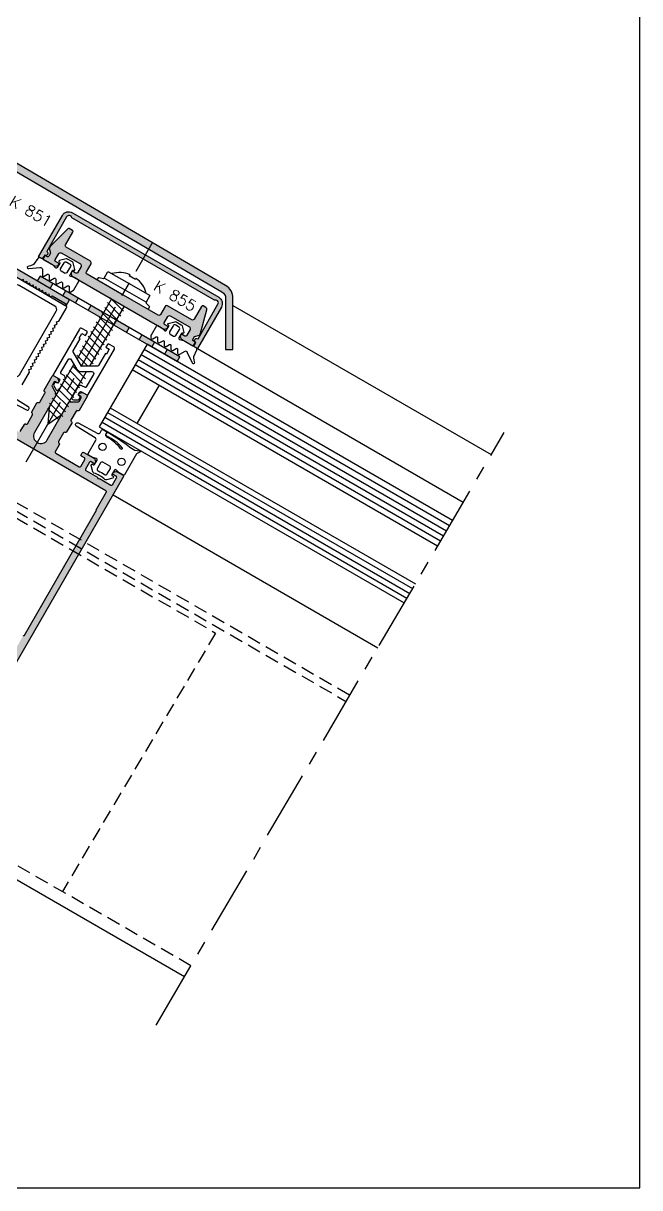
# Model space of a CAD drawing. Extents: x 0 to 4131, y -1600 to 527.
# Drawn here: x 356 to 440, y -1600 to -1441.4 of the extents above; entities that cross this region are included whole.
import ezdxf
from ezdxf.enums import TextEntityAlignment as Align

# ---------------------------------------------------------------- set-up
doc = ezdxf.new("R2010")
doc.units = 0
doc.header["$LTSCALE"] = 7.5
doc.header["$MEASUREMENT"] = 0
doc.linetypes.add('CENTER', pattern=[2, 1.25, -0.25, 0.25, -0.25])
doc.linetypes.add('HIDDEN', pattern=[0.375, 0.25, -0.125])
for name, color, linetype in [('ASSI', 1, 'CENTER'), ('FILL', 8, 'CONTINUOUS'), ('FINE', 7, 'CONTINUOUS'), ('GOMMA', 3, 'CONTINUOUS'), ('GROSSA', 4, 'CONTINUOUS'), ('MARCHIO', 7, 'CONTINUOUS'), ('NASCOSTA', 7, 'HIDDEN'), ('QUOTE', 254, 'CONTINUOUS'), ('TESTO', 2, 'CONTINUOUS'), ('VETRO', 6, 'CONTINUOUS')]:
    doc.layers.add(name, color=color, linetype=linetype)
doc.styles.get("Standard").update_dxf_attribs({"font": 'romans.shx'})

# ---------------------------------------------------------------- blocks, each defined once
blk = doc.blocks.new('k0855')
at = {"layer": 'GROSSA'}
blk.add_lwpolyline([(11.64999999999986, 0.8000000000004093, -0.4142135623730784), (11.14999999999986, 0.3000000000004093), (0.2999999999997272, 0.3000000000000682), (0, 0), (-0.3000000000001819, 0.3000000000000682), (-11.15000000000009, 0.2999999999997272, -0.4142135623731075), (-11.65000000000009, 0.7999999999997272), (-11.65000000000009, 3.300000000000637, 0.414213562373095), (-12.15000000000009, 3.800000000000637), (-19.75, 3.800000000000523, -0.414213562373095), (-20.25, 4.300000000000523), (-20.25, 8.300000000000523, 0.4142135623730795), (-20.55000000000018, 8.600000000000477), (-21.59774739507475, 8.600000000000477, 0.3394542588633896), (-21.88752514296152, 8.377645713531251), (-23.65000000000009, 1.800000000000523), (-23.65000000000009, 1.24487273393197), (-22.65000000000009, 0.2448727339319703), (-22.65000000000009, -0.6999999999995907, -0.4142135623731159), (-22.95000000000027, -0.9999999999995453), (-23.5, -0.9999999999995453, 0.414213562373109), (-23.65000000000009, -1.149999999999523), (-23.65000000000009, -2.049999999999272, 0.4142135623730534), (-23.5, -2.19999999999925), (-19.97426406871182, -2.199999999999363, 0.1989123673796788), (-19.76213203435577, -2.112132034355341), (-19.237867965644, -1.587867965643682, 0.1989123673796275), (-19.15000000000009, -1.37573593128775), (-19.15000000000009, -1.299999999999613, 0.4142135623731283), (-19.45000000000027, -0.9999999999995453), (-20.35000000000014, -0.9999999999995453, -0.414213562373095), (-20.65000000000009, -0.699999999999477), (-20.65000000000009, 1.300000000000637, -0.414213562373095), (-20.15000000000009, 1.800000000000637), (-14.15000000000009, 1.800000000000637, -0.414213562373095), (-13.65000000000009, 1.300000000000637), (-13.65000000000009, -0.699999999999477, -0.414213562373095), (-13.95000000000005, -0.9999999999995453), (-14.85000000000014, -0.9999999999995453, 0.414213562373095), (-15.15000000000009, -1.2999999999995), (-15.15000000000009, -1.475735931287431, 0.1989123673796724), (-15.06213203435618, -1.687867965643477), (-14.63786796564318, -2.112132034356478, 0.1989123673796574), (-14.42573593128691, -2.200000000000387), (14.42573593128782, -2.199999999999363, 0.1989123673796421), (14.63786796564386, -2.112132034355341), (15.06213203435573, -1.687867965643477, 0.1989123673796492), (15.14999999999964, -1.475735931287431), (15.14999999999964, -1.2999999999995, 0.4142135623731088), (14.84999999999991, -0.9999999999995453), (13.94999999999982, -0.9999999999995453, -0.414213562373095), (13.64999999999986, -0.699999999999477), (13.64999999999986, 1.300000000000637, -0.414213562373095), (14.14999999999986, 1.800000000000637), (20.13763493782221, 1.800000000000637, -0.414213562373095), (20.63763493782221, 1.300000000000637), (20.63763493782221, -0.699999999999477, -0.414213562373095), (20.33763493782226, -0.9999999999995453), (19.43763493782217, -0.9999999999995453, 0.4142135623731283), (19.13763493782221, -1.299999999999613), (19.13763493782221, -1.37573593128775, 0.198912367379612), (19.22550290346635, -1.587867965643682), (19.74976697217789, -2.112132034355341, 0.1989123673796789), (19.96189900653394, -2.199999999999363), (23.48763493782212, -2.19999999999925, 0.4142135623730674), (23.63763493782221, -2.049999999999272), (23.63763493782221, -1.149999999999523, 0.4142135623731507), (23.48763493782235, -0.9999999999995453), (22.93763493782217, -0.9999999999995453, -0.414213562373095), (22.63763493782221, -0.6999999999995907), (22.63763493782221, 0.2448727339319703), (23.63763493782221, 1.24487273393197), (23.63763493782221, 1.800000000000523), (21.91487984844571, 8.229409522551805, 0.3394542588633856), (21.43191693530116, 8.600000000000477), (20.53763493782208, 8.600000000000477, 0.4142135623730811), (20.23763493782235, 8.300000000000523), (20.23763493782212, 4.300000000000523, -0.414213562373095), (19.73763493782212, 3.800000000000523), (12.14999999999986, 3.800000000000637, 0.414213562373095), (11.64999999999986, 3.300000000000637)], format="xyb", close=True, dxfattribs=at)

msp = doc.modelspace()

# ---------------------------------------------------------------- hatches: boundary and pattern name
at = {"layer": 'FILL'}
h = msp.add_hatch(color=256, dxfattribs=at)
h.dxf.hatch_style = 1
edge = h.paths.add_edge_path()
edge.add_arc((382.6025071853821, -1478.870740993889), 2, 359.9999999999992, 419.9999999999981)
edge.add_line((383.6025071853822, -1477.13869018632), (301.4681995670699, -1429.064317081396))
edge.add_arc((302.4681995670699, -1427.332266273828), 2.000000000000016, 180.0000000000008, 240.00000000000028, ccw=False)
edge.add_line((300.4681995670699, -1427.332266273828), (300.4681995670699, -1350.059625237582))
edge.add_arc((301.2181995670699, -1350.059625237582), 0.75, 63.6754690221843, 180, ccw=False)
edge.add_line((301.5507908002545, -1349.387402750895), (310.206234415028, -1353.669801395101))
edge.add_line((310.206234415028, -1353.669801395101), (310.6496893926074, -1352.773504746184))
edge.add_line((310.6496893926074, -1352.773504746184), (301.633382033439, -1348.312563848279))
edge.add_arc((300.9681995670699, -1349.657008821655), 1.499999999999999, 63.67546902218528, 180)
edge.add_line((299.4681995670699, -1349.657008821655), (299.4681995670699, -1427.332266273828))
edge.add_arc((302.4681995670699, -1427.332266273828), 3, 180, 240)
edge.add_line((300.9681995670699, -1429.930342485181), (383.1025071853822, -1478.004715590105))
edge.add_arc((382.6025071853821, -1478.870740993889), 0.9999999999999912, -1.5916157281026244e-12, 59.99999999999221, ccw=False)
edge.add_line((383.6025071853821, -1478.870740993889), (383.6025071853821, -1485.870740993889))
edge.add_line((383.6025071853821, -1485.870740993889), (384.6025071853822, -1485.870740993889))
edge.add_line((384.6025071853822, -1485.870740993889), (384.6025071853821, -1478.870740993889))
h = msp.add_hatch(color=256, dxfattribs=at)
h.dxf.hatch_style = 1
edge = h.paths.add_edge_path()
edge.add_line((289.745483474525, -1436.533645314392), (289.745483474525, -1401.612193683759))
edge.add_line((289.745483474525, -1401.612193683759), (290.745483474525, -1401.612193683759))
edge.add_line((290.745483474525, -1401.612193683759), (290.745483474525, -1436.533645314392))
edge.add_arc((291.995483474525, -1436.533645314392), 1.250000000000007, 180, 239.9999999999998)
edge.add_line((291.370483474525, -1437.616177069122), (362.326717250772, -1479.066986033165))
edge.add_line((362.326717250772, -1479.066986033165), (361.826717250772, -1479.93301143695))
edge.add_line((361.826717250772, -1479.93301143695), (290.870483474525, -1438.482202472907))
edge.add_arc((291.995483474525, -1436.533645314392), 2.249999999999984, 180, 240, ccw=False)
h = msp.add_hatch(color=256, dxfattribs=at)
h.dxf.hatch_style = 1
edge = h.paths.add_edge_path()
edge.add_line((379.8489645911155, -1484.393509142548), (382.5610740525235, -1479.684309895465))
edge.add_arc((382.2363145261043, -1479.496809895466), 0.3749999999992208, 330.0000000002171, 473.1301023539081)
edge.add_line((382.0890069049708, -1479.151954179615), (362.646736590009, -1467.926954179611))
edge.add_arc((362.2744289688741, -1467.971809895465), 0.3749999999998747, 6.869897646244139, 150.0000000000032)
edge.add_line((361.949669442455, -1467.784309895465), (359.2302822382726, -1472.489310926404))
edge.add_arc((359.1129347471618, -1472.756188384733), 0.2915373242559928, -122.06933845400698, 66.26464290299998, ccw=False)
edge.add_line((358.9581444128432, -1473.003238913646), (358.6350840937602, -1473.518853942526))
edge.add_line((358.6350840937602, -1473.518853942526), (358.1158120445874, -1473.219052085154))
edge.add_line((358.1158120445874, -1473.219052085154), (361.3638731248719, -1467.590704365648))
edge.add_arc((362.2300139314083, -1468.090504428926), 0.999999999999996, 59.99999999999949, 150.0132268257273, ccw=False)
edge.add_line((362.7300139314083, -1467.224479025141), (382.6558096583268, -1478.728642551895))
edge.add_arc((382.1558096583267, -1479.59466795568), 1.000000000000008, -29.970815914154514, 60.000000000000284, ccw=False)
edge.add_line((383.0220896289504, -1480.094226773534), (379.7749881077604, -1485.723978663197))
edge.add_line((379.7749881077604, -1485.723978663197), (379.2557160050628, -1485.424176774922))
edge.add_line((379.2557160050628, -1485.424176774922), (379.5403235545361, -1484.886380000521))
edge.add_arc((379.6766897224938, -1484.628701364094), 0.2915373242559861, 53.77776800857288, 242.1117493655762, ccw=False)
h = msp.add_hatch(color=256, dxfattribs=at)
h.dxf.hatch_style = 1
edge = h.paths.add_edge_path()
edge.add_arc((374.5216885957468, -1480.958933968234), 0.2500000000000205, 240.00000000000682, 330.00000000000273, ccw=False)
edge.add_line((374.3966885957468, -1481.17544031918), (369.6985007802161, -1478.46294031918))
edge.add_line((369.698500780216, -1478.46294031918), (369.4935969696485, -1478.517844129748))
edge.add_line((369.4935969696485, -1478.517844129748), (369.4386931590807, -1478.31294031918))
edge.add_line((369.4386931590807, -1478.31294031918), (364.7405053435501, -1475.60044031918))
edge.add_arc((364.8655053435501, -1475.383933968234), 0.2500000000000063, 150.0000000000023, 240.0000000000084, ccw=False)
edge.add_line((364.648998992604, -1475.258933968234), (365.2739989926042, -1474.176402213503))
edge.add_arc((365.0574926416581, -1474.051402213503), 0.2500000000000276, 329.9999999999999, 419.9999999999938)
edge.add_line((365.1824926416581, -1473.834895862557), (361.8915961072772, -1471.934895862557))
edge.add_arc((362.0165961072773, -1471.718389511611), 0.2500000000000347, 150.0000000000027, 239.9999999999971, ccw=False)
edge.add_line((361.8000897563311, -1471.593389511611), (362.8000897563311, -1469.861338704042))
edge.add_arc((362.6701859457634, -1469.786338704042), 0.1500000000000564, 330.00000000003, 420.0000000000152)
edge.add_line((362.7451859457634, -1469.656434893474), (362.2914980153216, -1469.394498044706))
edge.add_arc((362.2164980153216, -1469.524401855273), 0.1500000000000252, 59.9999999999855, 134.9999999999846)
edge.add_line((362.1104319981436, -1469.418335838096), (359.7028465698976, -1471.825921266342))
edge.add_line((359.7028465698976, -1471.825921266342), (359.5640647533804, -1472.066298423716))
edge.add_line((359.5640647533804, -1472.066298423716), (359.7470774552726, -1472.749311125608))
edge.add_line((359.7470774552726, -1472.749311125608), (359.5108592717897, -1473.158453021072))
edge.add_arc((359.3809554612221, -1473.083453021072), 0.1500000000000006, 239.9999999999707, 329.9999999999801, ccw=False)
edge.add_line((359.305955461222, -1473.21335683164), (359.0677984751814, -1473.07585683164))
edge.add_arc((359.0302984751814, -1473.140808736924), 0.07500000000000029, 59.99999999998008, 149.9999999999855)
edge.add_line((358.9653465698975, -1473.103308736924), (358.7403465698976, -1473.493020168626))
edge.add_arc((358.8052984751815, -1473.530520168626), 0.07500000000004761, 150.000000000026, 239.9999999999909)
edge.add_line((358.7677984751815, -1473.59547207391), (360.2944869169471, -1474.476906056732))
edge.add_arc((360.3694869169471, -1474.347002246165), 0.1500000000000375, 239.9999999999882, 284.9999999999908)
edge.add_line((360.4083097737125, -1474.491891120108), (360.7663887917882, -1474.395944136388))
edge.add_arc((360.7275659350228, -1474.251055262445), 0.150000000000003, 285.0000000000279, 330.0000000000192)
edge.add_line((360.8574697455905, -1474.326055262445), (360.8764037284125, -1474.293260642208))
edge.add_arc((360.7464999178448, -1474.218260642207), 0.1500000000000531, 330.0000000000105, 420.0000000000178)
edge.add_line((360.8214999178448, -1474.08835683164), (360.4317884861418, -1473.86335683164))
edge.add_arc((360.5067884861419, -1473.733453021072), 0.1500000000000129, 149.9999999999902, 239.9999999999828, ccw=False)
edge.add_line((360.3768846755742, -1473.658453021072), (360.8768846755743, -1472.792427617288))
edge.add_arc((361.0933910265204, -1472.917427617288), 0.2499999999999959, 59.99999999999949, 149.9999999999995, ccw=False)
edge.add_line((361.2183910265204, -1472.700921266342), (363.8164672378737, -1474.200921266342))
edge.add_arc((363.6914672378737, -1474.417427617288), 0.2500000000000082, -29.999999999994486, 60.00000000000108, ccw=False)
edge.add_line((363.9079735888198, -1474.542427617288), (363.4079735888198, -1475.408453021072))
edge.add_arc((363.2780697782521, -1475.333453021072), 0.1500000000000214, 240.00000000000972, 330.0000000000098, ccw=False)
edge.add_line((363.2030697782521, -1475.46335683164), (362.8133583465491, -1475.23835683164))
edge.add_arc((362.7383583465491, -1475.368260642207), 0.1499999999999579, 60.00000000000828, 150.0000000000043)
edge.add_line((362.6084545359814, -1475.293260642207), (362.5645205531595, -1475.369356532634))
edge.add_arc((362.6944243637271, -1475.444356532634), 0.1500000000000044, 149.9999999999558, 194.9999999999607)
edge.add_line((362.5495354897837, -1475.483179389399), (362.6271812033146, -1475.772957137287))
edge.add_arc((362.7720700772581, -1475.734134280521), 0.1500000000001633, 195.0000000000677, 240.0000000000692)
edge.add_line((362.6970700772582, -1475.864038091089), (375.1901238620393, -1483.076906056732))
edge.add_arc((375.2651238620393, -1482.947002246165), 0.1500000000000517, 239.9999999999788, 284.9999999999789)
edge.add_line((375.3039467188047, -1483.091891120108), (375.5937244666914, -1483.014245406577))
edge.add_arc((375.5549016099259, -1482.869356532634), 0.1500000000000104, 285.0000000000384, 330.0000000000387)
edge.add_line((375.6848054204936, -1482.944356532634), (375.7287394033156, -1482.868260642207))
edge.add_arc((375.5988355927481, -1482.793260642207), 0.1499999999999054, 329.9999999999779, 419.9999999999853)
edge.add_line((375.673835592748, -1482.66335683164), (375.2841241610449, -1482.43835683164))
edge.add_arc((375.359124161045, -1482.308453021072), 0.1500000000000129, 149.9999999999902, 239.9999999999828, ccw=False)
edge.add_line((375.2292203504774, -1482.233453021072), (375.7292203504774, -1481.367427617288))
edge.add_arc((375.9457267014235, -1481.492427617288), 0.2499999999999959, 59.99999999999949, 149.9999999999995, ccw=False)
edge.add_line((376.0707267014235, -1481.275921266342), (378.6634486837942, -1482.772830000797))
edge.add_arc((378.5384486837942, -1482.989336351743), 0.249999999999994, -29.999999999997726, 60.00000000000671, ccw=False)
edge.add_line((378.7549550347403, -1483.114336351743), (378.2549550347403, -1483.980361755528))
edge.add_arc((378.1250512241726, -1483.905361755528), 0.1499999999999968, 240.00000000000028, 330.0000000000043, ccw=False)
edge.add_line((378.0500512241726, -1484.035265566095), (377.6603397924696, -1483.810265566095))
edge.add_arc((377.5853397924696, -1483.940169376663), 0.1499999999999968, 60.00000000000431, 150.0000000000137)
edge.add_line((377.4554359819019, -1483.865169376663), (377.4365019990799, -1483.8979639969))
edge.add_arc((377.5664058096476, -1483.9729639969), 0.1500000000000176, 150.000000000034, 195.0000000000265)
edge.add_line((377.4215169357043, -1484.011786853666), (377.5174639194241, -1484.369865871742))
edge.add_arc((377.6623527933675, -1484.331043014976), 0.1500000000000057, 195.0000000000107, 240.0000000000191)
edge.add_line((377.5873527933675, -1484.460946825544), (379.1140412351331, -1485.342380808366))
edge.add_arc((379.1515412351332, -1485.277428903082), 0.07500000000002681, 239.9999999999667, 329.9999999999761)
edge.add_line((379.216493140417, -1485.314928903082), (379.4414931404169, -1484.925217471379))
edge.add_arc((379.3765412351332, -1484.887717471379), 0.07499999999995627, 329.9999999999732, 419.9999999999826)
edge.add_line((379.4140412351331, -1484.822765566095), (379.1758842490923, -1484.685265566095))
edge.add_arc((379.2508842490923, -1484.555361755528), 0.1499999999999968, 150.000000000009, 240.00000000000432, ccw=False)
edge.add_line((379.1209804385247, -1484.480361755528), (379.3571986220076, -1484.071219860064))
edge.add_line((379.3571986220076, -1484.071219860064), (380.0402113238998, -1483.888207158172))
edge.add_line((380.0402113238998, -1483.888207158172), (380.178993140417, -1483.647830000797))
edge.add_line((380.178993140417, -1483.647830000797), (381.0403706851053, -1480.433125239521))
edge.add_arc((380.798889228533, -1480.368420478246), 0.2499999999999765, 345.0000000000007, 420.0000000000035)
edge.add_line((380.923889228533, -1480.1519141273), (380.536653764551, -1479.92834362793))
edge.add_arc((380.4616537645511, -1480.058247438498), 0.1499999999999172, 60.00000000002436, 150.0000000000271)
edge.add_line((380.3317499539835, -1479.983247438498), (379.3317499539834, -1481.715298246067))
edge.add_arc((379.1152436030372, -1481.590298246067), 0.2500000000000205, 240.00000000000108, 330.00000000000273, ccw=False)
edge.add_line((378.9902436030372, -1481.806804597013), (375.7047012976391, -1479.909895862557))
edge.add_arc((375.5797012976391, -1480.126402213503), 0.2499999999999817, 60.00000000000509, 150.0000000000055)
edge.add_line((375.3631949466929, -1480.001402213503), (374.7381949466929, -1481.083933968234))
h = msp.add_hatch(color=256, dxfattribs=at)
h.dxf.hatch_style = 1
h.paths.add_polyline_path([(368.1949507034537, -1504.267165443857), (368.7449507034538, -1503.314537499695, 0.4142135623730952), (368.6900468928861, -1503.109633689127), (368.3003354611831, -1502.884633689127, -0.4517883523668842), (368.2559376854121, -1502.663932460419, -0.2320247787636968), (368.3554465872398, -1502.577046384378), (368.7135256053158, -1502.481099400658, -0.1989123673797145), (368.8273484620811, -1502.496084464034), (369.6395659457245, -1502.965018446856, -0.4142135623730812), (369.6944697562922, -1503.169922257424), (342.5194697562921, -1550.238402953108, -0.4142135623730951), (341.8364570543999, -1550.421415655), (321.0518473635733, -1538.421415655, -0.4142135623730951), (320.8688346616811, -1537.738402953108), (348.0438346616812, -1490.669922257424, -0.4142135623731505), (348.2487384722488, -1490.615018446856), (349.0609559558922, -1491.083952429678, -0.1989123673797021), (349.1308448298356, -1491.17503338348), (349.2267918135555, -1491.533112401556, -0.2320247787637147), (349.2013007153832, -1491.662732676462, -0.4517883523669615), (348.9879689567902, -1491.734633689127), (348.5982575250871, -1491.509633689127, 0.4142135623731229), (348.3933537145195, -1491.564537499695), (347.8433537145195, -1492.517165443857, 0.4142135623731782), (347.8982575250872, -1492.722069254425), (349.4794356194903, -1493.634962852866), (349.5336576975614, -1493.839473064993), (349.7378797756325, -1493.784175655985), (351.3190578700357, -1494.697069254425, 0.4142135623731364), (351.5239616806034, -1494.642165443857), (352.0739616806034, -1493.689537499695, 0.4142135623731784), (352.0190578700357, -1493.484633689127), (351.6293464383327, -1493.259633689127, -0.4517883523667062), (351.5849486625616, -1493.038932460419, -0.2320247787637037), (351.6844575643893, -1492.952046384378), (352.0425365824652, -1492.856099400658, -0.198912367379619), (352.1563594392306, -1492.871084464034), (353.6180959757123, -1493.715018446856, -0.41421356237322), (353.67299978628, -1493.919922257424), (353.52299978628, -1494.179729878559, -0.4142135623730949), (353.3180959757124, -1494.234633689127), (352.9283845440094, -1494.009633689127, 0.4142135623730812), (352.7234807334418, -1494.064537499694), (352.1734807334417, -1495.017165443857, 0.4142135623731505), (352.2283845440093, -1495.222069254425), (355.4326785380118, -1497.072069254425, 0.4142135623730419), (355.6375823485795, -1497.017165443857), (356.1875823485796, -1496.064537499695, -0.4142135623730673), (356.3924861591472, -1496.009633689127, 0.4142135623730951), (356.5973899697149, -1495.954729878559), (357.2965460514713, -1494.743756022536, 0.4142135623730951), (357.2416422409037, -1494.538852211969, -0.4142135623731367), (357.186738430336, -1494.333948401401), (357.886738430336, -1493.121512836103, -0.4142135623731227), (358.0916422409037, -1493.066609025535, 0.4142135623730951), (358.2965460514713, -1493.011705214967), (358.9965460514713, -1491.799269649669, 0.4142135623730951), (358.9416422409037, -1491.594365839101, -0.4142135623730949), (358.886738430336, -1491.389462028534), (359.9875823485795, -1489.482744430933, -0.414213562372984), (360.1924861591471, -1489.427840620365), (360.701594751466, -1489.721774603187, -0.1989123673795689), (360.7714836254092, -1489.812855556989), (360.8674306091293, -1490.170934575065, -0.2320247787636095), (360.8419395109569, -1490.300554849971, -0.4517883523670538), (360.6286077523639, -1490.372455862636), (360.4121014014178, -1490.247455862636, 0.4142135623730119), (360.2071975908501, -1490.302359673203), (359.9574752658234, -1490.734891427934, 0.2679491924310441), (359.9574752658234, -1490.884891427934), (360.5348255350131, -1491.884891427934, -0.2679491924309973), (360.5348255350131, -1492.034891427934), (357.5781268052023, -1497.156043850641, 1), (359.3101776127711, -1498.156043850641), (362.2668763425819, -1493.034891427934, -0.2679491924310169), (362.3967801531495, -1492.959891427934), (363.5514806915289, -1492.959891427934, 0.2679491924309973), (363.6813845020964, -1492.884891427934), (363.9311068271231, -1492.452359673204, 0.4142135623731506), (363.8762030165555, -1492.247455862636), (363.6596966656094, -1492.122455862636, -0.4517883523669043), (363.6152988898384, -1491.901754633928, -0.2320247787638649), (363.7148077916661, -1491.814868557887), (364.072886809742, -1491.718921574167, -0.1989123673796784), (364.1867096665073, -1491.733906637543), (364.6958182588262, -1492.027840620365, -0.4142135623730258), (364.7507220693938, -1492.232744430933), (363.6498781511502, -1494.139462028534, -0.4142135623731227), (363.4449743405826, -1494.194365839101, 0.4142135623730256), (363.2400705300149, -1494.249269649669), (362.540070530015, -1495.461705214967, 0.4142135623730951), (362.5949743405826, -1495.666609025535, -0.4142135623731781), (362.6498781511503, -1495.871512836103), (361.9498781511503, -1497.083948401401, -0.4142135623730951), (361.7449743405826, -1497.138852211968, 0.4142135623730812), (361.540070530015, -1497.193756022536), (360.8409144482584, -1498.404729878559, 0.4142135623730947), (360.8958182588261, -1498.609633689127, -0.4142135623730533), (360.9507220693938, -1498.814537499694), (360.4007220693939, -1499.767165443857, 0.414213562373164), (360.4556258799615, -1499.972069254425), (363.659919873964, -1501.822069254425, 0.4142135623731505), (363.8648236845318, -1501.767165443857), (364.4148236845317, -1500.814537499695, 0.4142135623730673), (364.359919873964, -1500.609633689127), (363.970208442261, -1500.384633689127, -0.4142135623730397), (363.9153046316933, -1500.179729878559), (364.0653046316933, -1499.919922257424, -0.4142135623730951), (364.2702084422609, -1499.865018446856), (365.7319449787427, -1500.708952429678, -0.198912367379655), (365.8018338526861, -1500.80003338348), (365.8977808364061, -1501.158112401556, -0.2320247787636621), (365.8722897382336, -1501.287732676462, -0.4517883523669932), (365.6589579796407, -1501.359633689127), (365.2692465479377, -1501.134633689127, 0.414213562373095), (365.06434273737, -1501.189537499695), (364.5143427373699, -1502.142165443857, 0.4142135623731226), (364.5692465479376, -1502.347069254425), (366.1504246423407, -1503.259962852866), (366.2046467204119, -1503.464473064993), (366.408868798483, -1503.409175655985), (367.9900468928861, -1504.322069254425, 0.4142135623730673)])
h.paths.add_polyline_path([(367.2735405419401, -1505.06309465821), (347.6147638760332, -1493.713094658209, 0.414213562373095), (347.4098600654656, -1493.767998468777), (345.9848600654656, -1496.236170869563), (345.8982575250871, -1496.186170869563), (336.0232575250872, -1513.290172594306), (336.1098600654655, -1513.340172594306), (334.6098600654656, -1515.938248805659), (334.5232575250872, -1515.888248805659), (324.6482575250872, -1532.992250530402), (324.7348600654656, -1533.042250530402), (323.3098600654656, -1535.510422931187, 0.4142135623730951), (323.3647638760333, -1535.715326741755), (324.4039943605745, -1536.315326741755, -0.4142135623731504), (324.4588981711422, -1536.520230552323), (324.2338981711422, -1536.909941984026, -0.4142135623731504), (324.0289943605745, -1536.964845794593), (322.9897638760332, -1536.364845794593, 0.4142135623730396), (322.7848600654656, -1536.419749605161), (322.0598600654655, -1537.675486440648, 0.4142135623730813), (322.1147638760333, -1537.880390251216), (341.77354054194, -1549.230390251216, 0.4142135623731364), (341.9784443525076, -1549.175486440648), (342.7034443525076, -1547.919749605161, 0.414213562373081), (342.64854054194, -1547.714845794593), (341.6093100573987, -1547.114845794593, -0.4142135623731505), (341.554406246831, -1546.909941984025), (341.7794062468309, -1546.520230552322, -0.4142135623731505), (341.9843100573986, -1546.465326741755), (343.02354054194, -1547.065326741755, 0.4142135623730951), (343.2284443525076, -1547.010422931187), (344.6534443525077, -1544.542250530402), (344.7400468928861, -1544.592250530402), (354.6150468928861, -1527.488248805659), (354.5284443525077, -1527.438248805659), (356.0284443525077, -1524.840172594306), (356.1150468928861, -1524.890172594306), (365.9900468928861, -1507.786170869563), (365.9034443525077, -1507.736170869563), (367.3284443525076, -1505.267998468777, 0.4142135623730951)], flags=16)
at = {"layer": 'FINE'}
h = msp.add_hatch(color=256, dxfattribs=at)
h.paths.add_polyline_path([(357.9549021169758, -1476.503449867611), (358.3299021169758, -1475.853930814772), (360.0619529245447, -1476.853930814772), (359.6869529245447, -1477.503449867611)])
h.paths.add_polyline_path([(361.4190037321135, -1478.503449867611), (361.7940037321135, -1477.853930814772), (363.5260545396824, -1478.853930814772), (363.1510545396824, -1479.503449867611)])
h.paths.add_polyline_path([(364.8831053472513, -1480.503449867611), (365.2581053472513, -1479.853930814772), (366.9901561548202, -1480.853930814772), (366.6151561548202, -1481.503449867611)])
h.paths.add_polyline_path([(368.3472069623891, -1482.503449867611), (368.7222069623891, -1481.853930814772), (370.454257769958, -1482.853930814772), (370.079257769958, -1483.503449867611)])
h.paths.add_polyline_path([(371.8113085775268, -1484.503449867611), (372.1863085775268, -1483.853930814772), (373.9183593850957, -1484.853930814772), (373.5433593850957, -1485.503449867611)])
h.paths.add_polyline_path([(375.2754101926645, -1486.503449867611), (375.6504101926646, -1485.853930814772), (377.3824610002334, -1486.853930814772), (377.0074610002334, -1487.503449867611)])

# ---------------------------------------------------------------- linework, layer by layer
at = {"layer": 'ASSI'}
for p, q in [((356.429141519691, -1501.146144742295), (373.6181736164309, -1471.373867817809)), ((374.1222617033216, -1577.875997500134), (421.5540561166191, -1497.160764803007))]:
    msp.add_line(p, q, dxfattribs=at)
at = {"layer": 'FILL'}
msp.add_lwpolyline([(384.6025071853821, -1478.870740993889, 0.2679491924311188), (383.6025071853822, -1477.13869018632), (301.4681995670699, -1429.064317081396, -0.267949192431121), (300.4681995670699, -1427.332266273828), (300.4681995670699, -1350.059625237582, -0.5561616287088139), (301.5507908002545, -1349.387402750895), (310.206234415028, -1353.669801395101), (310.6496893926074, -1352.773504746184), (301.633382033439, -1348.312563848279, 0.5561616287088166), (299.4681995670699, -1349.657008821655), (299.4681995670699, -1427.332266273828, 0.2679491924311221), (300.9681995670699, -1429.930342485181), (383.1025071853822, -1478.004715590105, -0.2679491924310966), (383.6025071853821, -1478.870740993889), (383.6025071853821, -1485.870740993889), (384.6025071853822, -1485.870740993889)], format="xyb", close=True, dxfattribs=at)
at = {"layer": 'FINE'}
for p, q in [((372.7800608130907, -1479.425521775668), (367.0642931481134, -1476.125521775668)), ((367.8778469650674, -1478.816405230015), (369.7079739839897, -1480.646532248937)), ((366.7333674123977, -1480.79870196346), (368.5634944313201, -1482.628828982382)), ((367.1278469650668, -1480.115443335691), (368.957973983989, -1481.945570354613)), ((367.5028469650671, -1479.465924282853), (369.3329739839893, -1481.296051301775)), ((384.6025071853821, -1479.852568893172), (419.7709913349995, -1500.157102683944)), ((365.9833674123975, -1482.097740069136), (367.8134944313198, -1483.927867088059)), ((366.3583674123979, -1481.448221016298), (368.1884944313201, -1483.27834803522)), ((364.8583674123974, -1484.046297227652), (366.6884944313197, -1485.876424246574)), ((365.2333674123972, -1483.396778174813), (367.0634944313196, -1485.226905193735)), ((365.6083674123972, -1482.747259121975), (367.4384944313194, -1484.577386140897)), ((364.1083674123973, -1485.345335333328), (365.9384944313197, -1487.17546235225)), ((364.4833674123976, -1484.69581628049), (366.3134944313198, -1486.525943299412)), ((379.779298645059, -1485.716505150175), (415.9718055860521, -1506.622220978097)), ((363.358367412397, -1486.644373439005), (364.8277329786198, -1488.113739005227)), ((363.7333674123972, -1485.994854386166), (365.5634944313194, -1487.824981405089)), ((362.3166702674196, -1488.676233452542), (364.1051458588308, -1490.464709043953)), ((362.7333216949307, -1488.068365827215), (364.5217972863419, -1489.856841418626)), ((361.1083674123974, -1490.541487756035), (362.9384944313197, -1492.371614774957)), ((361.4833674123974, -1489.891968703196), (363.3134944313197, -1491.722095722119)), ((361.9000188399085, -1489.284101077869), (363.6884944313197, -1491.07257666928)), ((360.3583674123974, -1491.840525861712), (362.1884944313197, -1493.670652880634)), ((360.7333674123974, -1491.191006808873), (362.5634944313197, -1493.021133827795)), ((359.6083674123974, -1493.139563967388), (361.4384944313197, -1494.96969098631)), ((359.9833674123974, -1492.49004491455), (361.8134944313197, -1494.320171933472)), ((359.3200150118833, -1493.875730619713), (360.8179742634655, -1495.373689871295))]:
    msp.add_line(p, q, dxfattribs=at)
for points in [[(377.9898021714398, -1571.294559190429), (298.9681995670699, -1525.671415655), (298.9681995670699, -1465.626987659279), (346.6188346616811, -1493.138094658209)], [(368.077571565864, -1478.970472073911), (363.3760542109856, -1487.113739005227)], [(365.1081050185543, -1488.113739005227), (369.8096223734331, -1479.970472073911)], [(362.9430415090933, -1487.863739005227), (359.5710928138898, -1493.704125465835), (359.3773714514898, -1496.039660708024), (361.3031436214586, -1494.704125465835), (364.6750923166621, -1488.863739005227)], [(368.2694697562921, -1505.638094658209), (404.3359185074427, -1526.4610685534)]]:
    msp.add_lwpolyline(points, dxfattribs=at)
for points in [[(366.1044953545107, -1476.38794031918), (366.2784047191917, -1476.086720463641, -0.3309619514747992), (366.3879278341323, -1476.039382663883), (366.9547700331727, -1476.172859575426, 0.3309619514747942), (367.0642931481134, -1476.125521775668), (367.5357131371599, -1475.308998402936, -0.414213562373095), (367.6723156775383, -1475.272395862557), (370.4435969696485, -1476.872395862557), (373.2148782617587, -1478.472395862557, -0.414213562373095), (373.2514808021372, -1478.608998402936), (372.7800608130907, -1479.425521775668, 0.3309619514747943), (372.7938266334113, -1479.544040475387), (373.1928421291465, -1479.968201763922, -0.3309619514747993), (373.2066079494672, -1480.086720463641), (373.0326985847864, -1480.38794031918)], [(372.7818655598664, -1478.222395862558, 0.1708492709052984), (371.418569431116, -1476.143010923822), (371.3142569257051, -1476.323685483058), (370.4834641195869, -1475.844027032805), (370.5877766249978, -1475.663352473568, 0.170849270905298), (368.1053283794305, -1475.522395862557, 0.170849270905298)]]:
    msp.add_lwpolyline(points, format="xyb", dxfattribs=at)
at = {"layer": 'GOMMA'}
for p, q in [((360.0619529245447, -1476.853930814772), (359.6869529245447, -1477.503449867611)), ((361.7940037321135, -1477.853930814772), (361.4190037321135, -1478.503449867611)), ((363.5260545396824, -1478.853930814772), (363.1510545396824, -1479.503449867611)), ((365.2581053472513, -1479.853930814772), (364.8831053472513, -1480.503449867611)), ((366.9901561548202, -1480.853930814772), (366.6151561548202, -1481.503449867611)), ((368.7222069623891, -1481.853930814772), (368.3472069623891, -1482.503449867611)), ((370.454257769958, -1482.853930814772), (370.079257769958, -1483.503449867611)), ((372.1863085775268, -1483.853930814772), (371.8113085775268, -1484.503449867611)), ((373.9183593850957, -1484.853930814772), (373.5433593850957, -1485.503449867611)), ((375.6504101926646, -1485.853930814772), (375.2754101926646, -1486.503449867611))]:
    msp.add_line(p, q, dxfattribs=at)
for points in [[(363.5387977665461, -1476.350009799083), (363.0835311306388, -1476.087161484289, 0.04008518434644911), (363.0257033523097, -1476.059676420913), (362.5040456954286, -1475.919898673026, -0.4931454260312356), (362.4129647416264, -1475.700009799083), (362.7573617032002, -1475.103496763666, -0.3888787318528493), (362.8862260697527, -1475.062865984962), (362.9475728879362, -1475.091472476084, 0.6370702608073786), (363.0864272967391, -1474.97495979287), (362.844069544273, -1474.070468347058, 0.1989123673796624), (362.7275880877007, -1473.918666757388), (362.0662905879831, -1473.536866467911, 0.1989123673796531), (361.8765858267075, -1473.511891362285), (360.9720943808953, -1473.754249114751, 0.637070260807382), (360.9406186417704, -1473.932756901809), (360.9960659988873, -1473.971581559236, -0.3888787318528493), (361.0253108956306, -1474.103496763665), (360.6809139340575, -1474.700009799083, -0.4931454260312984), (360.4449441063118, -1474.731075816261), (360.0491003412471, -1474.335232051196), (358.3859466140287, -1473.375009799083, 0.414213562373095), (358.0444402630827, -1473.466516150029), (357.446969441386, -1474.265064167866, -0.07546705698885331), (357.0166107505427, -1474.456818677091), (356.6452962370677, -1474.56445965622, 0.8769764629927514), (356.7826357240193, -1474.828286355981), (358.3163200217143, -1474.697909485731, -0.5220051325606435), (358.6528867826408, -1474.93244348359), (358.6528867809002, -1475.751926314026, 0.5773502698239583), (358.8778867806096, -1475.881830125382), (359.3374130615653, -1475.616522502502, -0.5773502700173055), (359.5624130613501, -1475.746426313814), (359.5624130574629, -1476.277041553907, 0.5773502704903818), (359.7874130572476, -1476.406945365433), (360.2469393399931, -1476.141637744488, -0.5773502691896144), (360.4719393399931, -1476.271541555056), (360.4719393371001, -1476.802156796517, 0.5773502699886969), (360.6969393368848, -1476.932060607817), (361.1564656194348, -1476.666752986759, -0.5773502691896144), (361.3814656194347, -1476.796656797326), (361.3814656165417, -1477.327272038787, 0.5773502699886969), (361.6064656163264, -1477.457175850087), (362.0659918988765, -1477.191868229029, -0.5773502691896142), (362.2909918988765, -1477.321772039597), (362.2909918979514, -1477.852387282194, 0.5773502699886992), (362.5159918977361, -1477.982291093494), (362.8616036342185, -1477.782752063749, 0.1316524980088336), (362.9165074450015, -1477.727848253057), (363.5937015771137, -1476.554913609651, 0.4142135623731505)], [(362.4702497819125, -1474.538820829193), (361.994848853953, -1475.362239390383, -0.4142135623730284), (361.653342503007, -1475.453745741329), (361.2203298011149, -1475.20374574133, -0.414213562373095), (361.1288234501689, -1474.862239390384), (361.604224378128, -1474.038820829193, -0.4410091218320472), (361.9648090967721, -1473.959513648797), (362.358639455516, -1474.186891712432, -0.4410091218321642)], [(360.5337856297189, -1480.627549660835, 0.414213562373095), (360.3507729278267, -1479.944536958943), (355.4793800315392, -1477.132036958943, 0.414213562373095), (354.796367329647, -1477.315049660835), (349.7963673296469, -1485.97530369868, 0.4142135623730958), (349.9793800315391, -1486.658316400572), (354.8507729278266, -1489.470816400572, 0.4142135623730943), (355.5337856297189, -1489.28780369868)], [(374.3752292639049, -1482.606426441138), (374.8304958998123, -1482.869274755932, -0.04008518434644911), (374.8832125520848, -1482.905612549322), (375.265092461079, -1483.287492458316, 0.4931454260312356), (375.5010622888246, -1483.256426441138), (375.8454592503979, -1482.65991340572, 0.3888787318528493), (375.8162143536545, -1482.527998201291), (375.7607669965375, -1482.489173543864, -0.6370702608073786), (375.7922427356625, -1482.310665756806), (376.6967341814748, -1482.06830800434, -0.1989123673796624), (376.8864389427503, -1482.093283109966), (377.5477364424678, -1482.475083399443, -0.1989123673796531), (377.6642178990402, -1482.626884989113), (377.9065756515064, -1483.531376434926, -0.637070260807382), (377.7677212427034, -1483.647889118139), (377.7063744245198, -1483.619282627017, 0.3888787318528493), (377.5775100579673, -1483.659913405721), (377.2331130963935, -1484.256426441138, 0.4931454260312984), (377.3241940501958, -1484.476315315082), (377.8649266892038, -1484.621204189025), (379.5280804164223, -1485.581426441138, -0.414213562373095), (379.6195867673684, -1485.922932792084), (379.2267593086287, -1486.839631710612, 0.07546705698885331), (379.2758743777711, -1487.308210524234), (379.3683118120948, -1487.683598815262, -0.8769764629927514), (379.0711614444292, -1487.696572680499), (378.4172289772839, -1486.303174682185, 0.5220051325606435), (378.0458331966236, -1486.128966316083), (377.3361402483714, -1486.538707732808, -0.5773502698239583), (377.1111402478336, -1486.408803922887), (377.1111402485881, -1485.878188678432, 0.5773502700173055), (376.8861402480503, -1485.748284868424), (376.4266139724383, -1486.013592491836, -0.5773502704903818), (376.2016139717161, -1485.883688681934), (376.2016139698995, -1485.353073436897, 0.5773502691896144), (375.9766139698995, -1485.22316962633), (375.5170876926056, -1485.488477249566, -0.5773502699886969), (375.292087692079, -1485.358573439551), (375.2920876904578, -1484.827958194627, 0.5773502691896144), (375.0670876904578, -1484.698054384059), (374.607561413164, -1484.963362007295, -0.5773502699886969), (374.3825614126373, -1484.83345819728), (374.3825614110162, -1484.302842952356, 0.5773502691896142), (374.1575614110162, -1484.172939141788), (373.6980351317542, -1484.438246763888, -0.5773502699886992), (373.4730351312276, -1484.308342953873), (373.4730351317925, -1483.90926489536, -0.1316524980088336), (373.4931313212248, -1483.834264895112), (374.1703254533372, -1482.661330251706, -0.4142135623731505)], [(376.451205824048, -1482.610729563648), (375.975804896089, -1483.434148124839, 0.4142135623730284), (376.0673112470351, -1483.775654475785), (376.5003239489272, -1484.025654475785, 0.414213562373095), (376.8418302998732, -1483.934148124839), (377.3172312278324, -1483.110729563648, 0.4410091218320472), (377.205620901436, -1482.758800446888), (376.8117905426922, -1482.531422383252, 0.4410091218321642)], [(360.1451141033099, -1490.709891427934), (360.5059580215535, -1491.334891427934, 0.5773502691896192), (360.9389707234456, -1491.334891427934), (361.7031268052021, -1490.011334269419, 0.4142135623730951), (361.5201141033099, -1489.328321567527), (361.2170052119853, -1489.153321567527, -0.4142135623730951), (361.1621014014177, -1488.948417756959), (362.1491848889578, -1487.238739005227, -0.5773502691896287), (362.58219759085, -1487.238739005227), (363.303885427337, -1488.488739005227, 0.2679491924311185), (363.9534044801753, -1488.863739005227), (365.3967801531495, -1488.863739005227, -0.5773502691896192), (365.6132865040955, -1489.238739005227), (364.6262030165555, -1490.948417756959, -0.4142135623730951), (364.4212992059877, -1491.003321567527), (364.1181903146631, -1490.828321567527, 0.4142135623730783), (363.435177612771, -1491.011334269419), (362.6710215310145, -1492.334891427934, 0.5773502691896287), (362.8875278819606, -1492.709891427934), (363.6092157184477, -1492.709891427934), (363.8226131780692, -1492.340276185663), (363.5297928550415, -1492.047455862636), (363.7547928550416, -1491.657744430933, -0.4142135623730951), (363.9596966656093, -1491.602840620365), (364.695818258826, -1492.027840620365, 0.4142135623730951), (364.9007220693937, -1491.972936809797), (368.4507220693936, -1485.824156442928, 0.4142135623730951), (368.3592157184476, -1485.482650091982), (367.7096966656093, -1485.107650091982, 0.4142135623730951), (367.5047928550417, -1485.162553902549), (367.2797928550415, -1485.552265334253), (367.7561068271231, -1485.827265334253), (367.3811068271231, -1486.476784387091), (367.2512030165553, -1486.401784387091), (366.3061068271231, -1488.038739005227, -0.2679491924311301), (366.1762030165553, -1488.113739005227), (363.9534044801754, -1488.113739005227), (362.8420052119853, -1486.188739005227, -0.26794919243113), (362.8420052119852, -1486.038739005227), (363.7871014014177, -1484.401784387091), (363.6571975908499, -1484.326784387091), (364.0321975908499, -1483.677265334253), (364.5085115629313, -1483.952265334252), (364.7335115629314, -1483.56255390255, 0.4142135623730951), (364.6786077523637, -1483.357650091982), (364.0290886995255, -1482.982650091982, 0.4142135623730951), (363.6875823485793, -1483.074156442928), (360.1375823485793, -1489.222936809797, 0.4142135623730951), (360.192486159147, -1489.427840620365), (360.9286077523638, -1489.852840620365, -0.4142135623730951), (360.9835115629314, -1490.057744430933), (360.7585115629314, -1490.447455862636), (360.3585115629315, -1490.340276185663)], [(367.6718667060346, -1497.207377511561, -0.04380891343037945), (370.558683633647, -1499.165544272473), (371.2578672159137, -1499.569218101908), (371.860736294935, -1499.63816702733, -0.719514949498381), (371.9001773592129, -1499.823652842261), (371.4850853635951, -1500.068485048749), (369.8444697562921, -1502.910114636288, -0.4142135623731505), (369.6395659457244, -1502.965018446856), (369.1193474045334, -1502.664670132062, -0.06554346281525164), (369.0882813873554, -1502.640832338672), (368.7064014783612, -1502.258952429678, 0.4931454260313073), (368.4704316506156, -1502.290018446856), (368.126034689042, -1502.886531482274, 0.3888787318529243), (368.1552795857854, -1503.018446686703), (368.2764596528836, -1503.103297883166, -0.6370702608074605), (368.2292460441963, -1503.371059563752), (367.3887892251333, -1503.596259289694, -0.2448502030393996), (367.163277904646, -1503.546196877405, 0.0877772250279444), (365.6545562306518, -1502.675136012792, -0.2448502030393985), (365.4984452495916, -1502.504868686553), (365.2732455236504, -1501.66441186749, -0.6370702608069032), (365.4815271368545, -1501.489642842669), (365.6156004620821, -1501.552162260977, 0.3888787318529244), (365.7444648286346, -1501.511531482274), (366.0888617902083, -1500.915018446856, 0.4931454260313338), (365.997780836406, -1500.695129572913), (365.457048197398, -1500.550240698969), (364.9197274950994, -1500.240018446856, -0.4142135623731227), (364.8648236845318, -1500.035114636288), (365.9186062804673, -1498.209909639996, 0.4052432957209886), (365.8336916698307, -1497.872345264142), (363.2686493819229, -1496.284410421925, -0.9697392325154705), (363.518531401507, -1495.851602068107), (366.1762444583754, -1497.279026430108, 0.4052432957209541), (366.5110410885962, -1497.183782452145), (366.7148236845318, -1496.830820642286, -0.414213562373095), (366.9197274950994, -1496.775916831718), (367.3094389268024, -1497.000916831718, -0.4142135623730617), (367.3643427373701, -1497.205820642286), (367.28934273737, -1497.335724452854, 0.4142135623730284), (367.3991503585054, -1497.745532073989, -0.1286776343090494), (369.1767506225963, -1499.272296187202, 0.3865361286483175), (369.4914485547325, -1499.390857347986, 0.5226703353465197), (369.528911168041, -1499.230978953488, 0.09779404551915669), (367.4104865965298, -1497.63357926099, -1.011468768470315)], [(367.9008164083447, -1502.076620987234, 0.4142135623730276), (367.8093100573986, -1501.735114636288), (366.8999833834251, -1501.210114636288, 0.4142135623730981), (366.5584770324791, -1501.301620987234), (366.13907610452, -1502.028044703201, 0.4410091218320271), (366.2506864309163, -1502.379973819962, -0.04533686841581869), (367.1208307617416, -1502.882351883597, 0.4410091218321683), (367.4814154803857, -1502.803044703201)]]:
    msp.add_lwpolyline(points, format="xyb", close=True, dxfattribs=at)
msp.add_lwpolyline([(357.9549021169758, -1476.503449867611), (377.0074610002334, -1487.503449867611), (377.3824610002334, -1486.853930814772), (358.3299021169758, -1475.853930814772)], close=True, dxfattribs=at)
for points in [[(355.8998110335033, -1490.653829102464), (356.8998110335033, -1488.921778294895), (356.8083046825572, -1488.580271943949), (357.1498110335033, -1488.488765593003), (357.0583046825572, -1488.147259242057), (357.3998110335033, -1488.055752891111), (357.3083046825572, -1487.714246540165), (357.6498110335033, -1487.622740189219), (357.5583046825572, -1487.281233838273), (357.8998110335033, -1487.189727487326), (357.8083046825572, -1486.84822113638), (358.1498110335033, -1486.756714785434), (358.0583046825572, -1486.415208434488), (358.3998110335033, -1486.323702083542), (358.3083046825572, -1485.982195732596), (358.6498110335033, -1485.89068938165), (358.5583046825572, -1485.549183030704), (358.8998110335033, -1485.457676679757), (358.8083046825572, -1485.116170328811), (359.1498110335033, -1485.024663977865), (359.0583046825572, -1484.683157626919), (359.3998110335033, -1484.591651275973), (359.3083046825572, -1484.250144925027), (359.6498110335033, -1484.158638574081), (359.5583046825572, -1483.817132223135), (359.8998110335033, -1483.725625872189), (359.8083046825572, -1483.384119521243), (360.1498110335033, -1483.292613170296), (360.0583046825572, -1482.95110681935), (360.3998110335033, -1482.859600468404), (360.3083046825572, -1482.518094117458), (360.6498110335033, -1482.426587766512), (360.5583046825572, -1482.085081415566), (360.8998110335033, -1481.99357506462), (361.8998110335033, -1480.261524257051, 0.414213562373095), (361.7167983316111, -1479.578511555159), (359.9847475240422, -1478.578511555159), (359.6432411730961, -1478.670017906105), (359.55173482215, -1478.328511555159), (359.2102284712039, -1478.420017906105), (359.1187221202578, -1478.078511555159), (358.7772157693116, -1478.170017906105), (358.6857094183655, -1477.828511555159), (358.3442030674195, -1477.920017906105), (358.2526967164733, -1477.578511555159), (357.9111903655272, -1477.670017906105), (357.8196840145811, -1477.328511555159), (357.478177663635, -1477.420017906105), (357.3866713126889, -1477.078511555159), (357.0451649617428, -1477.170017906105), (356.9536586107967, -1476.828511555159), (356.6121522598506, -1476.920017906105), (356.5206459089044, -1476.578511555159), (356.1791395579584, -1476.670017906105), (356.0876332070122, -1476.328511555159), (355.7461268560661, -1476.420017906105)], [(353.8120599595977, -1492.663703767709), (356.4697730164661, -1494.091128129711, 0.9697392325154702), (356.7196550360503, -1493.658319775893), (354.1546127481425, -1492.070384933676, -0.4052432957209562)]]:
    msp.add_lwpolyline(points, format="xyb", dxfattribs=at)
for centre in [(366.8464714644358, -1499.102799998788), (369.4110540267354, -1501.16081270068)]:
    msp.add_circle(centre, 0.4999999999999979, dxfattribs=at)
at = {"layer": 'GROSSA'}
for points in [[(289.745483474525, -1436.533645314392), (289.745483474525, -1401.612193683759), (290.745483474525, -1401.612193683759), (290.745483474525, -1436.533645314392, 0.2679491924311219), (291.370483474525, -1437.616177069122), (362.326717250772, -1479.066986033165), (361.826717250772, -1479.93301143695), (290.870483474525, -1438.482202472907, -0.2679491924311222)], [(379.8489645911155, -1484.393509142548), (382.5610740525235, -1479.684309895465, 0.7207592200530415), (382.0890069049708, -1479.151954179615), (362.646736590009, -1467.926954179611, 0.7207592200534798), (361.949669442455, -1467.784309895465), (359.2302822382727, -1472.489310926404, -1.075506706590505), (358.9581444128432, -1473.003238913646), (358.6350840937602, -1473.518853942526), (358.1158120445874, -1473.219052085154), (361.3638731248719, -1467.590704365648, -0.4142811788749139), (362.7300139314083, -1467.224479025141), (382.6558096583267, -1478.728642551895, -0.4140643826233402), (383.0220896289504, -1480.094226773534), (379.7749881077604, -1485.723978663197), (379.2557160050628, -1485.424176774922), (379.5403235545361, -1484.886380000521, -1.07550670659048)]]:
    msp.add_lwpolyline(points, format="xyb", close=True, dxfattribs=at)
for points in [[(355.6375823485795, -1497.017165443857), (356.1875823485795, -1496.064537499695, -0.4142135623730673), (356.3924861591472, -1496.009633689127), (356.3924861591472, -1496.009633689127, 0.414213562373095), (356.5973899697148, -1495.954729878559), (357.2965460514713, -1494.743756022536, 0.414213562373095), (357.2416422409036, -1494.538852211968, -0.4142135623730674), (357.1867384303359, -1494.333948401401), (357.886738430336, -1493.121512836103, -0.4142135623731227), (358.0916422409036, -1493.066609025535), (358.0916422409036, -1493.066609025535, 0.414213562373095), (358.2965460514713, -1493.011705214967), (358.9965460514713, -1491.799269649669, 0.414213562373095), (358.9416422409037, -1491.594365839101, -0.4142135623731226), (358.886738430336, -1491.389462028534), (359.9875823485794, -1489.482744430933, -0.4142135623731227), (360.1924861591471, -1489.427840620365), (360.7015947514659, -1489.721774603187, -0.1989123673796436), (360.7714836254092, -1489.812855556989), (360.8674306091292, -1490.170934575065, -0.1989123673796406), (360.8524455457535, -1490.284757431831), (360.8335115629314, -1490.317552052068, -0.4142135623731227), (360.6286077523638, -1490.372455862636), (360.4121014014177, -1490.247455862636, 0.4142135623730396), (360.2071975908501, -1490.302359673203), (359.9574752658233, -1490.734891427934, 0.2679491924310988), (359.9574752658234, -1490.884891427934), (360.534825535013, -1491.884891427934, -0.2679491924310988), (360.5348255350129, -1492.034891427934), (357.5781268052021, -1497.156043850641, 0.9999999999999999), (359.310177612771, -1498.156043850641), (362.2668763425818, -1493.034891427934, -0.2679491924311116), (362.3967801531495, -1492.959891427934), (363.5514806915288, -1492.959891427934, 0.2679491924310988), (363.6813845020964, -1492.884891427934), (363.9311068271231, -1492.452359673203, 0.4142135623731228), (363.8762030165555, -1492.247455862636), (363.6596966656094, -1492.122455862636, -0.4142135623730672), (363.6047928550418, -1491.917552052068), (363.6237268378637, -1491.884757431831, -0.1989123673796406), (363.714807791666, -1491.814868557887), (364.0728868097419, -1491.718921574167, -0.1989123673796292), (364.1867096665072, -1491.733906637543), (364.6958182588262, -1492.027840620365, -0.4142135623731505), (364.7507220693938, -1492.232744430933), (363.6498781511502, -1494.139462028534, -0.4142135623731226), (363.4449743405826, -1494.194365839101, 0.4142135623730673), (363.2400705300149, -1494.249269649669), (362.5400705300149, -1495.461705214967, 0.414213562373095), (362.5949743405826, -1495.666609025535), (362.5949743405826, -1495.666609025535, -0.4142135623731227), (362.6498781511503, -1495.871512836103), (361.9498781511502, -1497.083948401401, -0.414213562373095), (361.7449743405825, -1497.138852211968, 0.4142135623730673), (361.5400705300149, -1497.193756022536), (360.8409144482584, -1498.404729878559, 0.4142135623730948), (360.8958182588261, -1498.609633689127), (360.8958182588261, -1498.609633689127, -0.4142135623731227), (360.9507220693937, -1498.814537499694), (360.4007220693938, -1499.767165443857, 0.4142135623730807), (360.4556258799614, -1499.972069254425), (363.659919873964, -1501.822069254425, 0.4142135623731227), (363.8648236845316, -1501.767165443857), (364.4148236845317, -1500.814537499695, 0.4142135623731228), (364.359919873964, -1500.609633689127), (363.970208442261, -1500.384633689127, -0.414213562373095), (363.9153046316933, -1500.179729878559), (364.0653046316933, -1499.919922257424, -0.4142135623731228), (364.2702084422609, -1499.865018446856), (365.7319449787427, -1500.708952429678, -0.1989123673796898), (365.8018338526861, -1500.80003338348), (365.897780836406, -1501.158112401556, -0.1989123673796406), (365.8827957730302, -1501.271935258322), (365.8638617902083, -1501.304729878559, -0.4142135623731505), (365.6589579796406, -1501.359633689127), (365.2692465479377, -1501.134633689127, 0.4142135623730673), (365.0643427373699, -1501.189537499695), (364.5143427373699, -1502.142165443857, 0.4142135623731504), (364.5692465479376, -1502.347069254425), (366.1504246423407, -1503.259962852866), (366.2046467204118, -1503.464473064993), (366.408868798483, -1503.409175655985), (367.9900468928861, -1504.322069254425, 0.4142135623731505), (368.1949507034537, -1504.267165443857), (368.7449507034538, -1503.314537499694, 0.4142135623731228), (368.6900468928861, -1503.109633689127), (368.3003354611831, -1502.884633689127, -0.4142135623731504), (368.2454316506154, -1502.679729878559), (368.2643656334375, -1502.646935258322, -0.1989123673796712), (368.3554465872398, -1502.577046384378), (368.7135256053158, -1502.481099400658, -0.1989123673796406), (368.827348462081, -1502.496084464034), (369.6395659457244, -1502.965018446856, -0.4142135623731228), (369.6944697562921, -1503.169922257424), (342.5194697562921, -1550.238402953108, -0.414213562373095)], [(347.6147638760332, -1493.713094658209), (367.27354054194, -1505.06309465821, -0.414213562373095), (367.3284443525076, -1505.267998468777), (365.9034443525077, -1507.736170869563), (365.9900468928861, -1507.786170869563), (356.1150468928861, -1524.890172594306), (356.0284443525077, -1524.840172594306)]]:
    msp.add_lwpolyline(points, format="xyb", dxfattribs=at)
at = {"layer": 'MARCHIO'}
msp.add_lwpolyline([(229.9999999999998, -1600), (439.9999999999998, -1600), (439.9999999999998, -1303), (229.9999999999998, -1303)], close=True, dxfattribs=at)
at = {"layer": 'NASCOSTA'}
msp.add_line((378.876450317363, -1569.78573979399), (298.9681995670699, -1523.650689712837), dxfattribs=at)
for points in [[(298.9681995670699, -1474.287241697124), (400.5859185074427, -1532.956259081783)], [(298.9681995670699, -1475.441942235503), (400.0859185074427, -1533.822284485568)], [(298.9681995670699, -1476.387769085309), (382.2351774983707, -1524.461981208553), (361.3675367790211, -1559.676963849411)]]:
    msp.add_lwpolyline(points, dxfattribs=at)
at = {"layer": 'VETRO'}
for p, q in [((371.6938403322574, -1487.206910836693), (413.2905878655085, -1511.222804222429)), ((372.0938403322574, -1486.514090513666), (413.6959127322164, -1510.533058212628)), ((372.4938403322574, -1485.821270190638), (414.1012375989241, -1509.843312202828)), ((370.8938403322574, -1488.592551482749), (412.479938132093, -1512.60229624203)), ((371.2938403322573, -1487.899731159721), (412.8852629988008, -1511.912550232229)), ((371.5744482983412, -1495.913703905455), (374.5744482983412, -1490.717551482749)), ((367.1438403322574, -1495.087742011132), (408.6800175067081, -1519.068665083909)), ((367.5188403322574, -1494.438222958294), (409.0600095692465, -1518.422028199721)), ((367.8938403322574, -1493.788703905455), (409.4400016317851, -1517.775391315533)), ((366.7688403322574, -1495.73726106397), (408.3000254441695, -1519.715301968097))]:
    msp.add_line(p, q, dxfattribs=at)
msp.add_lwpolyline([(414.5065624656318, -1509.153566193028), (372.8938403322574, -1485.128449867611), (366.3938403322574, -1496.386780116808), (407.920033381631, -1520.361938852285)], dxfattribs=at)

# ---------------------------------------------------------------- block references
at = {"layer": 'QUOTE', "xscale": 0.500000000000001, "yscale": 0.500000000000001, "zscale": 0.500000000000001, "rotation": 330.0000000000001}
msp.add_blockref('k0855', (369.4935969696485, -1478.517844129748), dxfattribs=at)

# ---------------------------------------------------------------- texts
at = {"layer": 'TESTO'}
for s, p in [('K 851', (357.0841532204954, -1467.042946651851)), ('K 855', (376.7354110851714, -1478.563613564935))]:
    msp.add_text(s, height=1.5, rotation=329.9999999999999, dxfattribs=at).set_placement(p, align=Align.MIDDLE)

doc.saveas('drawing.dxf')
